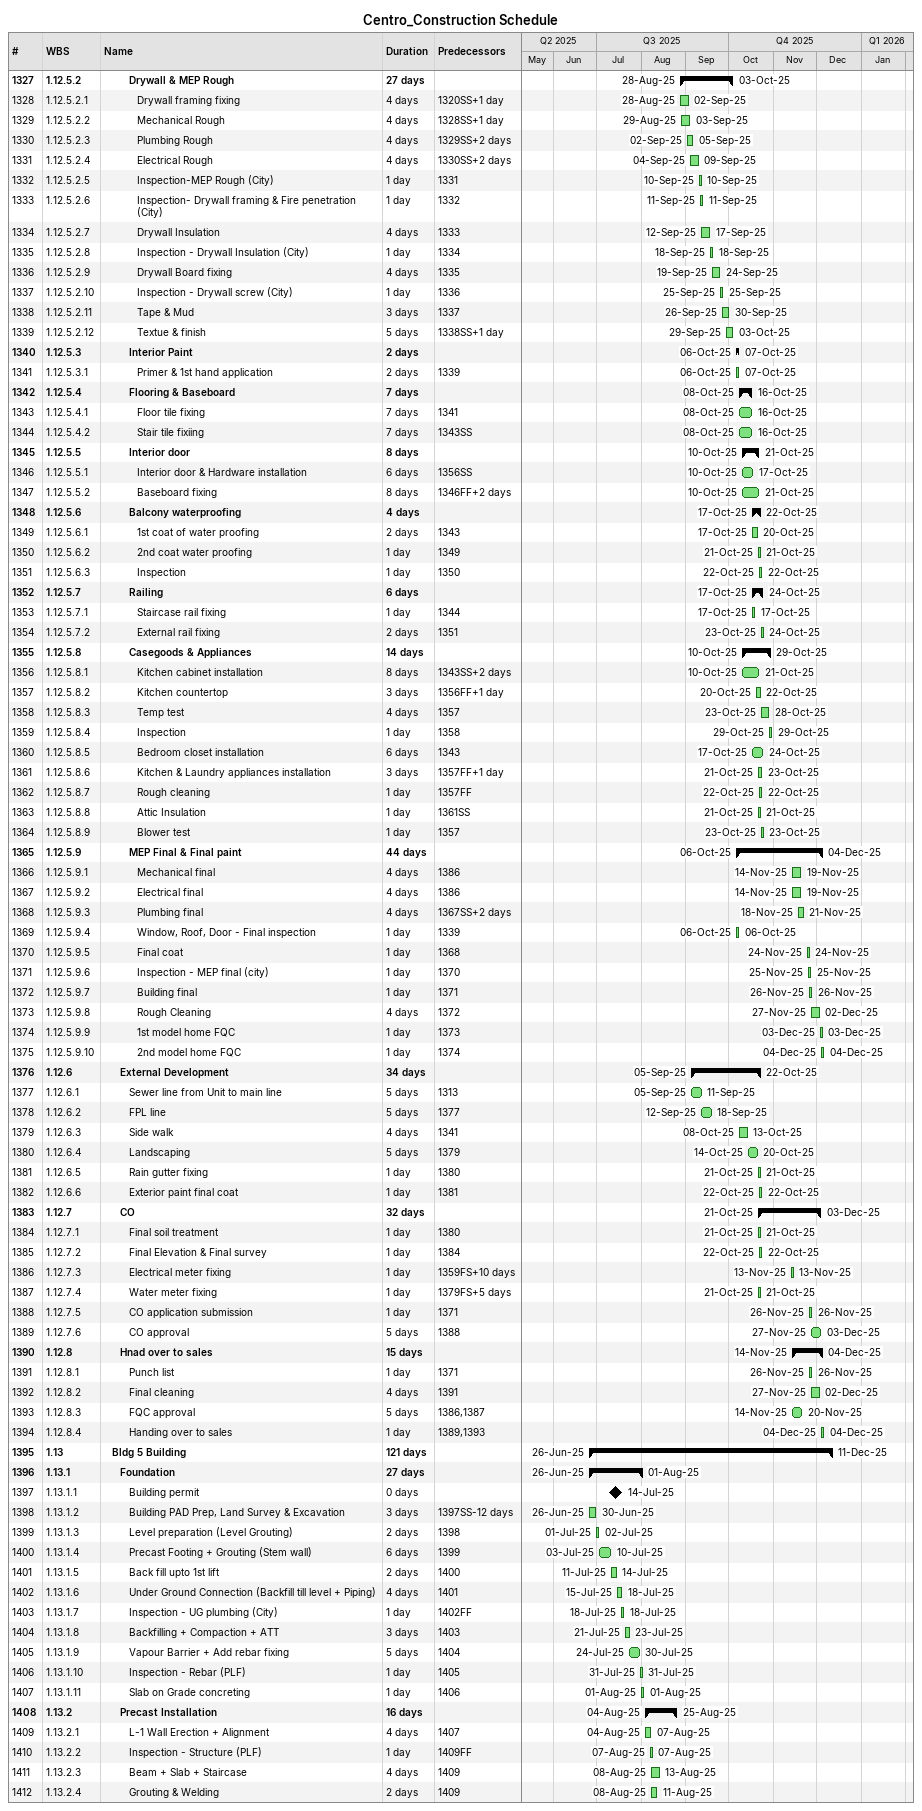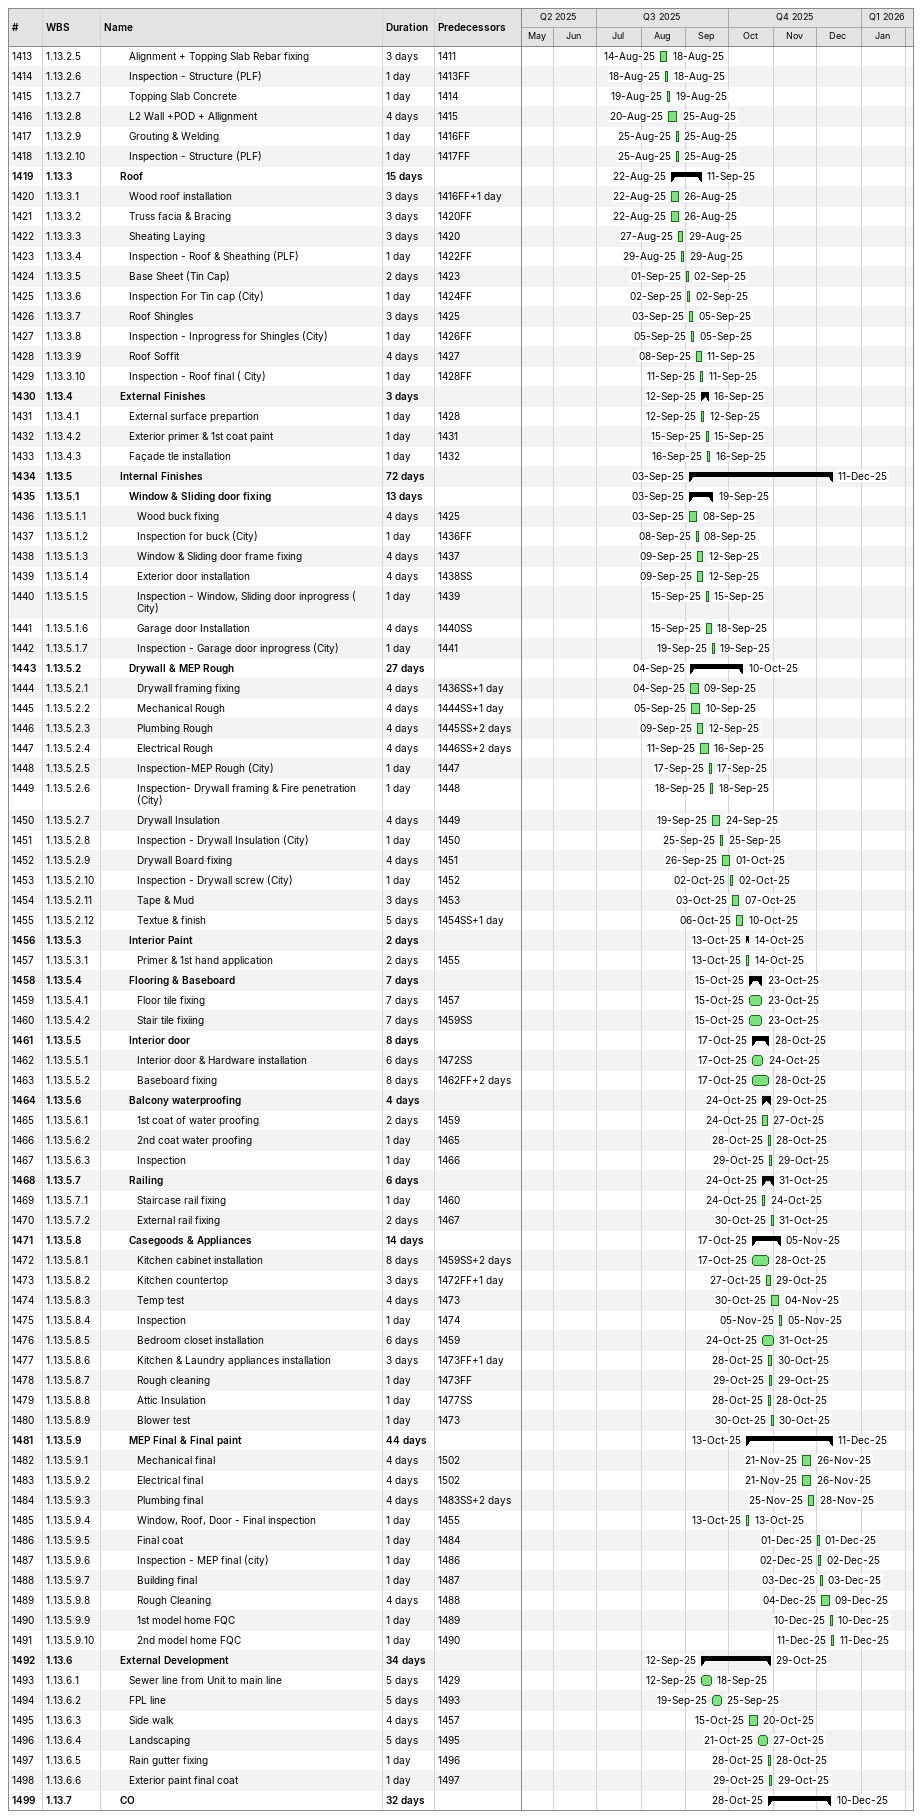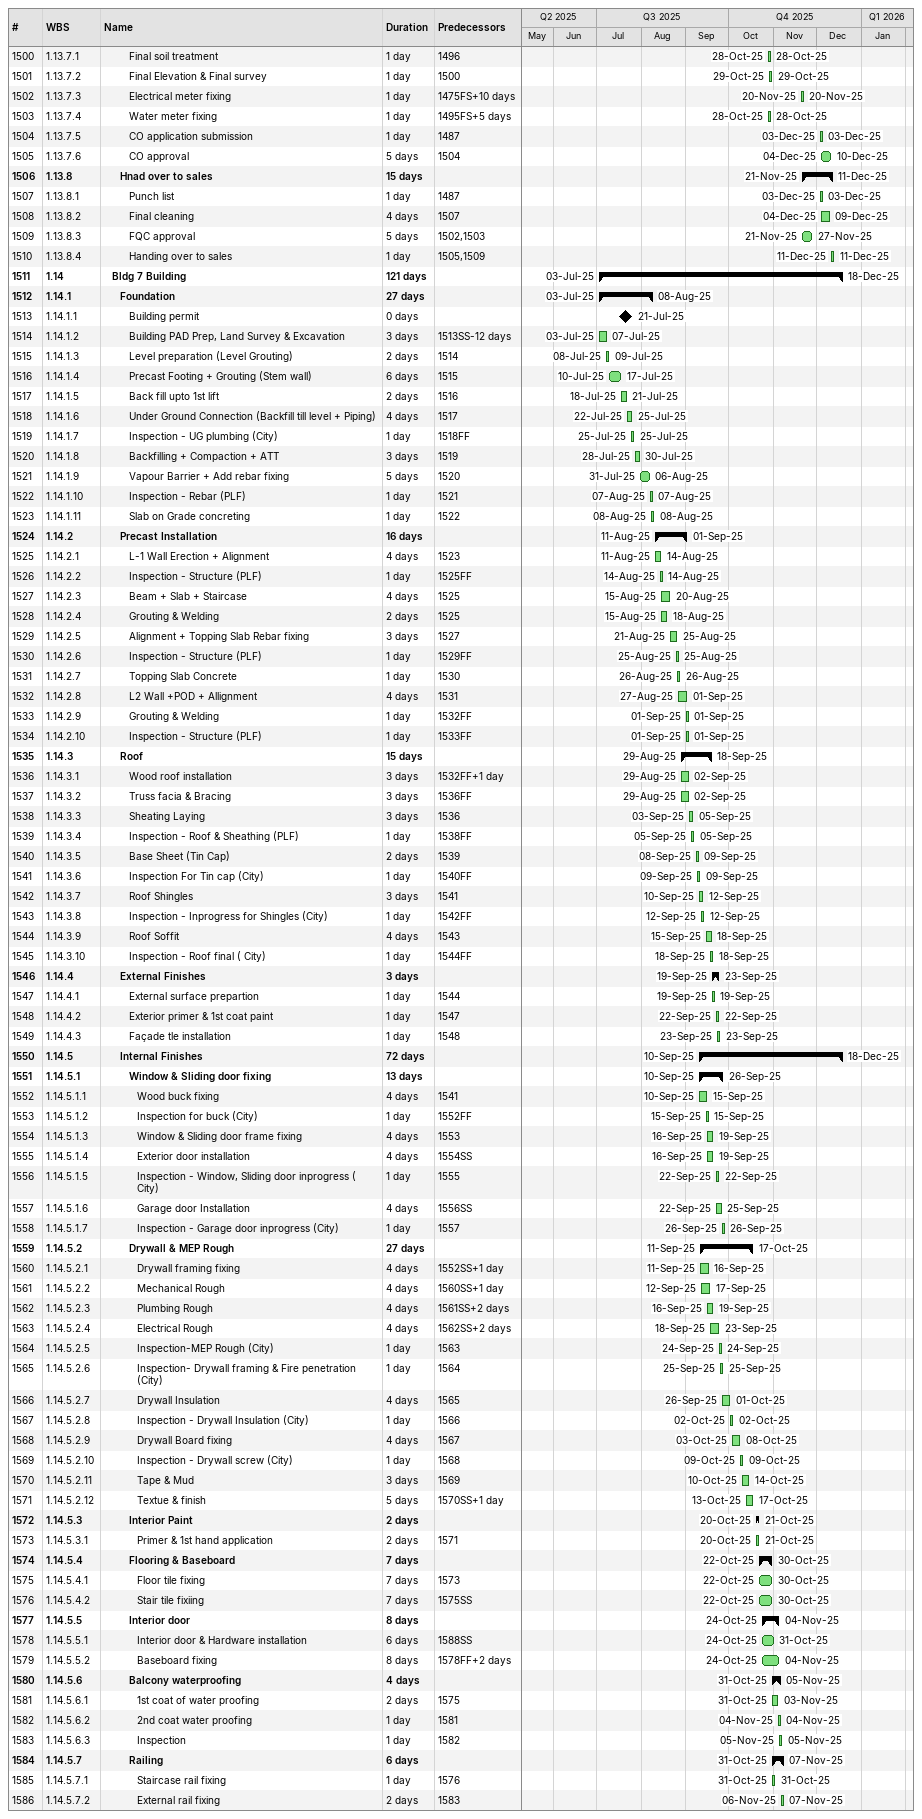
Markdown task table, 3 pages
Centro_Construction Schedule

| ID | WBS | Task | Duration | Start | Finish | Predecessors |
|---|---|---|---|---|---|---|
| 1327 | 1.12.5.2 | **Drywall & MEP Rough** | 27d | 2025-08-28 | 2025-10-03 |  |
| 1328 | 1.12.5.2.1 | Drywall framing fixing | 4d | 2025-08-28 | 2025-09-02 | 1320SS+1d |
| 1329 | 1.12.5.2.2 | Mechanical Rough | 4d | 2025-08-29 | 2025-09-03 | 1328SS+1d |
| 1330 | 1.12.5.2.3 | Plumbing Rough | 4d | 2025-09-02 | 2025-09-05 | 1329SS+2d |
| 1331 | 1.12.5.2.4 | Electrical Rough | 4d | 2025-09-04 | 2025-09-09 | 1330SS+2d |
| 1332 | 1.12.5.2.5 | Inspection-MEP Rough (City) | 1d | 2025-09-10 | 2025-09-10 | 1331 |
| 1333 | 1.12.5.2.6 | Inspection- Drywall framing & Fire penetration (City) | 1d | 2025-09-11 | 2025-09-11 | 1332 |
| 1334 | 1.12.5.2.7 | Drywall Insulation | 4d | 2025-09-12 | 2025-09-17 | 1333 |
| 1335 | 1.12.5.2.8 | Inspection - Drywall Insulation (City) | 1d | 2025-09-18 | 2025-09-18 | 1334 |
| 1336 | 1.12.5.2.9 | Drywall Board fixing | 4d | 2025-09-19 | 2025-09-24 | 1335 |
| 1337 | 1.12.5.2.10 | Inspection - Drywall screw (City) | 1d | 2025-09-25 | 2025-09-25 | 1336 |
| 1338 | 1.12.5.2.11 | Tape & Mud | 3d | 2025-09-26 | 2025-09-30 | 1337 |
| 1339 | 1.12.5.2.12 | Textue & finish | 5d | 2025-09-29 | 2025-10-03 | 1338SS+1d |
| 1340 | 1.12.5.3 | **Interior Paint** | 2d | 2025-10-06 | 2025-10-07 |  |
| 1341 | 1.12.5.3.1 | Primer & 1st hand application | 2d | 2025-10-06 | 2025-10-07 | 1339 |
| 1342 | 1.12.5.4 | **Flooring & Baseboard** | 7d | 2025-10-08 | 2025-10-16 |  |
| 1343 | 1.12.5.4.1 | Floor tile fixing | 7d | 2025-10-08 | 2025-10-16 | 1341 |
| 1344 | 1.12.5.4.2 | Stair tile fixiing | 7d | 2025-10-08 | 2025-10-16 | 1343SS |
| 1345 | 1.12.5.5 | **Interior door** | 8d | 2025-10-10 | 2025-10-21 |  |
| 1346 | 1.12.5.5.1 | Interior door & Hardware installation | 6d | 2025-10-10 | 2025-10-17 | 1356SS |
| 1347 | 1.12.5.5.2 | Baseboard fixing | 8d | 2025-10-10 | 2025-10-21 | 1346FF+2d |
| 1348 | 1.12.5.6 | **Balcony waterproofing** | 4d | 2025-10-17 | 2025-10-22 |  |
| 1349 | 1.12.5.6.1 | 1st coat of water proofing | 2d | 2025-10-17 | 2025-10-20 | 1343 |
| 1350 | 1.12.5.6.2 | 2nd coat water proofing | 1d | 2025-10-21 | 2025-10-21 | 1349 |
| 1351 | 1.12.5.6.3 | Inspection | 1d | 2025-10-22 | 2025-10-22 | 1350 |
| 1352 | 1.12.5.7 | **Railing** | 6d | 2025-10-17 | 2025-10-24 |  |
| 1353 | 1.12.5.7.1 | Staircase rail fixing | 1d | 2025-10-17 | 2025-10-17 | 1344 |
| 1354 | 1.12.5.7.2 | External rail fixing | 2d | 2025-10-23 | 2025-10-24 | 1351 |
| 1355 | 1.12.5.8 | **Casegoods & Appliances** | 14d | 2025-10-10 | 2025-10-29 |  |
| 1356 | 1.12.5.8.1 | Kitchen cabinet installation | 8d | 2025-10-10 | 2025-10-21 | 1343SS+2d |
| 1357 | 1.12.5.8.2 | Kitchen countertop | 3d | 2025-10-20 | 2025-10-22 | 1356FF+1d |
| 1358 | 1.12.5.8.3 | Temp test | 4d | 2025-10-23 | 2025-10-28 | 1357 |
| 1359 | 1.12.5.8.4 | Inspection | 1d | 2025-10-29 | 2025-10-29 | 1358 |
| 1360 | 1.12.5.8.5 | Bedroom closet installation | 6d | 2025-10-17 | 2025-10-24 | 1343 |
| 1361 | 1.12.5.8.6 | Kitchen & Laundry appliances installation | 3d | 2025-10-21 | 2025-10-23 | 1357FF+1d |
| 1362 | 1.12.5.8.7 | Rough cleaning | 1d | 2025-10-22 | 2025-10-22 | 1357FF |
| 1363 | 1.12.5.8.8 | Attic Insulation | 1d | 2025-10-21 | 2025-10-21 | 1361SS |
| 1364 | 1.12.5.8.9 | Blower test | 1d | 2025-10-23 | 2025-10-23 | 1357 |
| 1365 | 1.12.5.9 | **MEP Final & Final paint** | 44d | 2025-10-06 | 2025-12-04 |  |
| 1366 | 1.12.5.9.1 | Mechanical final | 4d | 2025-11-14 | 2025-11-19 | 1386 |
| 1367 | 1.12.5.9.2 | Electrical final | 4d | 2025-11-14 | 2025-11-19 | 1386 |
| 1368 | 1.12.5.9.3 | Plumbing final | 4d | 2025-11-18 | 2025-11-21 | 1367SS+2d |
| 1369 | 1.12.5.9.4 | Window, Roof, Door - Final inspection | 1d | 2025-10-06 | 2025-10-06 | 1339 |
| 1370 | 1.12.5.9.5 | Final coat | 1d | 2025-11-24 | 2025-11-24 | 1368 |
| 1371 | 1.12.5.9.6 | Inspection - MEP final (city) | 1d | 2025-11-25 | 2025-11-25 | 1370 |
| 1372 | 1.12.5.9.7 | Building final | 1d | 2025-11-26 | 2025-11-26 | 1371 |
| 1373 | 1.12.5.9.8 | Rough Cleaning | 4d | 2025-11-27 | 2025-12-02 | 1372 |
| 1374 | 1.12.5.9.9 | 1st model home FQC | 1d | 2025-12-03 | 2025-12-03 | 1373 |
| 1375 | 1.12.5.9.10 | 2nd model home FQC | 1d | 2025-12-04 | 2025-12-04 | 1374 |
| 1376 | 1.12.6 | **External Development** | 34d | 2025-09-05 | 2025-10-22 |  |
| 1377 | 1.12.6.1 | Sewer line from Unit to main line | 5d | 2025-09-05 | 2025-09-11 | 1313 |
| 1378 | 1.12.6.2 | FPL line | 5d | 2025-09-12 | 2025-09-18 | 1377 |
| 1379 | 1.12.6.3 | Side walk | 4d | 2025-10-08 | 2025-10-13 | 1341 |
| 1380 | 1.12.6.4 | Landscaping | 5d | 2025-10-14 | 2025-10-20 | 1379 |
| 1381 | 1.12.6.5 | Rain gutter fixing | 1d | 2025-10-21 | 2025-10-21 | 1380 |
| 1382 | 1.12.6.6 | Exterior paint final coat | 1d | 2025-10-22 | 2025-10-22 | 1381 |
| 1383 | 1.12.7 | **CO** | 32d | 2025-10-21 | 2025-12-03 |  |
| 1384 | 1.12.7.1 | Final soil treatment | 1d | 2025-10-21 | 2025-10-21 | 1380 |
| 1385 | 1.12.7.2 | Final Elevation & Final survey | 1d | 2025-10-22 | 2025-10-22 | 1384 |
| 1386 | 1.12.7.3 | Electrical meter fixing | 1d | 2025-11-13 | 2025-11-13 | 1359FS+10d |
| 1387 | 1.12.7.4 | Water meter fixing | 1d | 2025-10-21 | 2025-10-21 | 1379FS+5d |
| 1388 | 1.12.7.5 | CO application submission | 1d | 2025-11-26 | 2025-11-26 | 1371 |
| 1389 | 1.12.7.6 | CO approval | 5d | 2025-11-27 | 2025-12-03 | 1388 |
| 1390 | 1.12.8 | **Hnad over to sales** | 15d | 2025-11-14 | 2025-12-04 |  |
| 1391 | 1.12.8.1 | Punch list | 1d | 2025-11-26 | 2025-11-26 | 1371 |
| 1392 | 1.12.8.2 | Final cleaning | 4d | 2025-11-27 | 2025-12-02 | 1391 |
| 1393 | 1.12.8.3 | FQC approval | 5d | 2025-11-14 | 2025-11-20 | 1386, 1387 |
| 1394 | 1.12.8.4 | Handing over to sales | 1d | 2025-12-04 | 2025-12-04 | 1389, 1393 |
| 1395 | 1.13 | **Bldg 5 Building** | 121d | 2025-06-26 | 2025-12-11 |  |
| 1396 | 1.13.1 | **Foundation** | 27d | 2025-06-26 | 2025-08-01 |  |
| 1397 | 1.13.1.1 | Building permit | 0d | 2025-07-14 | 2025-07-14 |  |
| 1398 | 1.13.1.2 | Building PAD Prep, Land Survey & Excavation | 3d | 2025-06-26 | 2025-06-30 | 1397SS-12d |
| 1399 | 1.13.1.3 | Level preparation (Level Grouting) | 2d | 2025-07-01 | 2025-07-02 | 1398 |
| 1400 | 1.13.1.4 | Precast Footing + Grouting (Stem wall) | 6d | 2025-07-03 | 2025-07-10 | 1399 |
| 1401 | 1.13.1.5 | Back fill upto 1st lift | 2d | 2025-07-11 | 2025-07-14 | 1400 |
| 1402 | 1.13.1.6 | Under Ground Connection (Backfill till level + Piping) | 4d | 2025-07-15 | 2025-07-18 | 1401 |
| 1403 | 1.13.1.7 | Inspection - UG plumbing (City) | 1d | 2025-07-18 | 2025-07-18 | 1402FF |
| 1404 | 1.13.1.8 | Backfilling + Compaction + ATT | 3d | 2025-07-21 | 2025-07-23 | 1403 |
| 1405 | 1.13.1.9 | Vapour Barrier + Add rebar fixing | 5d | 2025-07-24 | 2025-07-30 | 1404 |
| 1406 | 1.13.1.10 | Inspection - Rebar (PLF) | 1d | 2025-07-31 | 2025-07-31 | 1405 |
| 1407 | 1.13.1.11 | Slab on Grade concreting | 1d | 2025-08-01 | 2025-08-01 | 1406 |
| 1408 | 1.13.2 | **Precast Installation** | 16d | 2025-08-04 | 2025-08-25 |  |
| 1409 | 1.13.2.1 | L-1 Wall Erection + Alignment | 4d | 2025-08-04 | 2025-08-07 | 1407 |
| 1410 | 1.13.2.2 | Inspection - Structure (PLF) | 1d | 2025-08-07 | 2025-08-07 | 1409FF |
| 1411 | 1.13.2.3 | Beam + Slab + Staircase | 4d | 2025-08-08 | 2025-08-13 | 1409 |
| 1412 | 1.13.2.4 | Grouting & Welding | 2d | 2025-08-08 | 2025-08-11 | 1409 |
| 1413 | 1.13.2.5 | Alignment + Topping Slab Rebar fixing | 3d | 2025-08-14 | 2025-08-18 | 1411 |
| 1414 | 1.13.2.6 | Inspection - Structure (PLF) | 1d | 2025-08-18 | 2025-08-18 | 1413FF |
| 1415 | 1.13.2.7 | Topping Slab Concrete | 1d | 2025-08-19 | 2025-08-19 | 1414 |
| 1416 | 1.13.2.8 | L2 Wall +POD + Allignment | 4d | 2025-08-20 | 2025-08-25 | 1415 |
| 1417 | 1.13.2.9 | Grouting & Welding | 1d | 2025-08-25 | 2025-08-25 | 1416FF |
| 1418 | 1.13.2.10 | Inspection - Structure (PLF) | 1d | 2025-08-25 | 2025-08-25 | 1417FF |
| 1419 | 1.13.3 | **Roof** | 15d | 2025-08-22 | 2025-09-11 |  |
| 1420 | 1.13.3.1 | Wood roof installation | 3d | 2025-08-22 | 2025-08-26 | 1416FF+1d |
| 1421 | 1.13.3.2 | Truss facia & Bracing | 3d | 2025-08-22 | 2025-08-26 | 1420FF |
| 1422 | 1.13.3.3 | Sheating Laying | 3d | 2025-08-27 | 2025-08-29 | 1420 |
| 1423 | 1.13.3.4 | Inspection - Roof & Sheathing (PLF) | 1d | 2025-08-29 | 2025-08-29 | 1422FF |
| 1424 | 1.13.3.5 | Base Sheet (Tin Cap) | 2d | 2025-09-01 | 2025-09-02 | 1423 |
| 1425 | 1.13.3.6 | Inspection For Tin cap (City) | 1d | 2025-09-02 | 2025-09-02 | 1424FF |
| 1426 | 1.13.3.7 | Roof Shingles | 3d | 2025-09-03 | 2025-09-05 | 1425 |
| 1427 | 1.13.3.8 | Inspection - Inprogress for Shingles (City) | 1d | 2025-09-05 | 2025-09-05 | 1426FF |
| 1428 | 1.13.3.9 | Roof Soffit | 4d | 2025-09-08 | 2025-09-11 | 1427 |
| 1429 | 1.13.3.10 | Inspection - Roof final ( City) | 1d | 2025-09-11 | 2025-09-11 | 1428FF |
| 1430 | 1.13.4 | **External Finishes** | 3d | 2025-09-12 | 2025-09-16 |  |
| 1431 | 1.13.4.1 | External surface prepartion | 1d | 2025-09-12 | 2025-09-12 | 1428 |
| 1432 | 1.13.4.2 | Exterior primer & 1st coat paint | 1d | 2025-09-15 | 2025-09-15 | 1431 |
| 1433 | 1.13.4.3 | Façade tle installation | 1d | 2025-09-16 | 2025-09-16 | 1432 |
| 1434 | 1.13.5 | **Internal Finishes** | 72d | 2025-09-03 | 2025-12-11 |  |
| 1435 | 1.13.5.1 | **Window & Sliding door fixing** | 13d | 2025-09-03 | 2025-09-19 |  |
| 1436 | 1.13.5.1.1 | Wood buck fixing | 4d | 2025-09-03 | 2025-09-08 | 1425 |
| 1437 | 1.13.5.1.2 | Inspection for buck (City) | 1d | 2025-09-08 | 2025-09-08 | 1436FF |
| 1438 | 1.13.5.1.3 | Window & Sliding door frame fixing | 4d | 2025-09-09 | 2025-09-12 | 1437 |
| 1439 | 1.13.5.1.4 | Exterior door installation | 4d | 2025-09-09 | 2025-09-12 | 1438SS |
| 1440 | 1.13.5.1.5 | Inspection - Window, Sliding door inprogress ( City) | 1d | 2025-09-15 | 2025-09-15 | 1439 |
| 1441 | 1.13.5.1.6 | Garage door Installation | 4d | 2025-09-15 | 2025-09-18 | 1440SS |
| 1442 | 1.13.5.1.7 | Inspection - Garage door inprogress (City) | 1d | 2025-09-19 | 2025-09-19 | 1441 |
| 1443 | 1.13.5.2 | **Drywall & MEP Rough** | 27d | 2025-09-04 | 2025-10-10 |  |
| 1444 | 1.13.5.2.1 | Drywall framing fixing | 4d | 2025-09-04 | 2025-09-09 | 1436SS+1d |
| 1445 | 1.13.5.2.2 | Mechanical Rough | 4d | 2025-09-05 | 2025-09-10 | 1444SS+1d |
| 1446 | 1.13.5.2.3 | Plumbing Rough | 4d | 2025-09-09 | 2025-09-12 | 1445SS+2d |
| 1447 | 1.13.5.2.4 | Electrical Rough | 4d | 2025-09-11 | 2025-09-16 | 1446SS+2d |
| 1448 | 1.13.5.2.5 | Inspection-MEP Rough (City) | 1d | 2025-09-17 | 2025-09-17 | 1447 |
| 1449 | 1.13.5.2.6 | Inspection- Drywall framing & Fire penetration (City) | 1d | 2025-09-18 | 2025-09-18 | 1448 |
| 1450 | 1.13.5.2.7 | Drywall Insulation | 4d | 2025-09-19 | 2025-09-24 | 1449 |
| 1451 | 1.13.5.2.8 | Inspection - Drywall Insulation (City) | 1d | 2025-09-25 | 2025-09-25 | 1450 |
| 1452 | 1.13.5.2.9 | Drywall Board fixing | 4d | 2025-09-26 | 2025-10-01 | 1451 |
| 1453 | 1.13.5.2.10 | Inspection - Drywall screw (City) | 1d | 2025-10-02 | 2025-10-02 | 1452 |
| 1454 | 1.13.5.2.11 | Tape & Mud | 3d | 2025-10-03 | 2025-10-07 | 1453 |
| 1455 | 1.13.5.2.12 | Textue & finish | 5d | 2025-10-06 | 2025-10-10 | 1454SS+1d |
| 1456 | 1.13.5.3 | **Interior Paint** | 2d | 2025-10-13 | 2025-10-14 |  |
| 1457 | 1.13.5.3.1 | Primer & 1st hand application | 2d | 2025-10-13 | 2025-10-14 | 1455 |
| 1458 | 1.13.5.4 | **Flooring & Baseboard** | 7d | 2025-10-15 | 2025-10-23 |  |
| 1459 | 1.13.5.4.1 | Floor tile fixing | 7d | 2025-10-15 | 2025-10-23 | 1457 |
| 1460 | 1.13.5.4.2 | Stair tile fixiing | 7d | 2025-10-15 | 2025-10-23 | 1459SS |
| 1461 | 1.13.5.5 | **Interior door** | 8d | 2025-10-17 | 2025-10-28 |  |
| 1462 | 1.13.5.5.1 | Interior door & Hardware installation | 6d | 2025-10-17 | 2025-10-24 | 1472SS |
| 1463 | 1.13.5.5.2 | Baseboard fixing | 8d | 2025-10-17 | 2025-10-28 | 1462FF+2d |
| 1464 | 1.13.5.6 | **Balcony waterproofing** | 4d | 2025-10-24 | 2025-10-29 |  |
| 1465 | 1.13.5.6.1 | 1st coat of water proofing | 2d | 2025-10-24 | 2025-10-27 | 1459 |
| 1466 | 1.13.5.6.2 | 2nd coat water proofing | 1d | 2025-10-28 | 2025-10-28 | 1465 |
| 1467 | 1.13.5.6.3 | Inspection | 1d | 2025-10-29 | 2025-10-29 | 1466 |
| 1468 | 1.13.5.7 | **Railing** | 6d | 2025-10-24 | 2025-10-31 |  |
| 1469 | 1.13.5.7.1 | Staircase rail fixing | 1d | 2025-10-24 | 2025-10-24 | 1460 |
| 1470 | 1.13.5.7.2 | External rail fixing | 2d | 2025-10-30 | 2025-10-31 | 1467 |
| 1471 | 1.13.5.8 | **Casegoods & Appliances** | 14d | 2025-10-17 | 2025-11-05 |  |
| 1472 | 1.13.5.8.1 | Kitchen cabinet installation | 8d | 2025-10-17 | 2025-10-28 | 1459SS+2d |
| 1473 | 1.13.5.8.2 | Kitchen countertop | 3d | 2025-10-27 | 2025-10-29 | 1472FF+1d |
| 1474 | 1.13.5.8.3 | Temp test | 4d | 2025-10-30 | 2025-11-04 | 1473 |
| 1475 | 1.13.5.8.4 | Inspection | 1d | 2025-11-05 | 2025-11-05 | 1474 |
| 1476 | 1.13.5.8.5 | Bedroom closet installation | 6d | 2025-10-24 | 2025-10-31 | 1459 |
| 1477 | 1.13.5.8.6 | Kitchen & Laundry appliances installation | 3d | 2025-10-28 | 2025-10-30 | 1473FF+1d |
| 1478 | 1.13.5.8.7 | Rough cleaning | 1d | 2025-10-29 | 2025-10-29 | 1473FF |
| 1479 | 1.13.5.8.8 | Attic Insulation | 1d | 2025-10-28 | 2025-10-28 | 1477SS |
| 1480 | 1.13.5.8.9 | Blower test | 1d | 2025-10-30 | 2025-10-30 | 1473 |
| 1481 | 1.13.5.9 | **MEP Final & Final paint** | 44d | 2025-10-13 | 2025-12-11 |  |
| 1482 | 1.13.5.9.1 | Mechanical final | 4d | 2025-11-21 | 2025-11-26 | 1502 |
| 1483 | 1.13.5.9.2 | Electrical final | 4d | 2025-11-21 | 2025-11-26 | 1502 |
| 1484 | 1.13.5.9.3 | Plumbing final | 4d | 2025-11-25 | 2025-11-28 | 1483SS+2d |
| 1485 | 1.13.5.9.4 | Window, Roof, Door - Final inspection | 1d | 2025-10-13 | 2025-10-13 | 1455 |
| 1486 | 1.13.5.9.5 | Final coat | 1d | 2025-12-01 | 2025-12-01 | 1484 |
| 1487 | 1.13.5.9.6 | Inspection - MEP final (city) | 1d | 2025-12-02 | 2025-12-02 | 1486 |
| 1488 | 1.13.5.9.7 | Building final | 1d | 2025-12-03 | 2025-12-03 | 1487 |
| 1489 | 1.13.5.9.8 | Rough Cleaning | 4d | 2025-12-04 | 2025-12-09 | 1488 |
| 1490 | 1.13.5.9.9 | 1st model home FQC | 1d | 2025-12-10 | 2025-12-10 | 1489 |
| 1491 | 1.13.5.9.10 | 2nd model home FQC | 1d | 2025-12-11 | 2025-12-11 | 1490 |
| 1492 | 1.13.6 | **External Development** | 34d | 2025-09-12 | 2025-10-29 |  |
| 1493 | 1.13.6.1 | Sewer line from Unit to main line | 5d | 2025-09-12 | 2025-09-18 | 1429 |
| 1494 | 1.13.6.2 | FPL line | 5d | 2025-09-19 | 2025-09-25 | 1493 |
| 1495 | 1.13.6.3 | Side walk | 4d | 2025-10-15 | 2025-10-20 | 1457 |
| 1496 | 1.13.6.4 | Landscaping | 5d | 2025-10-21 | 2025-10-27 | 1495 |
| 1497 | 1.13.6.5 | Rain gutter fixing | 1d | 2025-10-28 | 2025-10-28 | 1496 |
| 1498 | 1.13.6.6 | Exterior paint final coat | 1d | 2025-10-29 | 2025-10-29 | 1497 |
| 1499 | 1.13.7 | **CO** | 32d | 2025-10-28 | 2025-12-10 |  |
| 1500 | 1.13.7.1 | Final soil treatment | 1d | 2025-10-28 | 2025-10-28 | 1496 |
| 1501 | 1.13.7.2 | Final Elevation & Final survey | 1d | 2025-10-29 | 2025-10-29 | 1500 |
| 1502 | 1.13.7.3 | Electrical meter fixing | 1d | 2025-11-20 | 2025-11-20 | 1475FS+10d |
| 1503 | 1.13.7.4 | Water meter fixing | 1d | 2025-10-28 | 2025-10-28 | 1495FS+5d |
| 1504 | 1.13.7.5 | CO application submission | 1d | 2025-12-03 | 2025-12-03 | 1487 |
| 1505 | 1.13.7.6 | CO approval | 5d | 2025-12-04 | 2025-12-10 | 1504 |
| 1506 | 1.13.8 | **Hnad over to sales** | 15d | 2025-11-21 | 2025-12-11 |  |
| 1507 | 1.13.8.1 | Punch list | 1d | 2025-12-03 | 2025-12-03 | 1487 |
| 1508 | 1.13.8.2 | Final cleaning | 4d | 2025-12-04 | 2025-12-09 | 1507 |
| 1509 | 1.13.8.3 | FQC approval | 5d | 2025-11-21 | 2025-11-27 | 1502, 1503 |
| 1510 | 1.13.8.4 | Handing over to sales | 1d | 2025-12-11 | 2025-12-11 | 1505, 1509 |
| 1511 | 1.14 | **Bldg 7 Building** | 121d | 2025-07-03 | 2025-12-18 |  |
| 1512 | 1.14.1 | **Foundation** | 27d | 2025-07-03 | 2025-08-08 |  |
| 1513 | 1.14.1.1 | Building permit | 0d | 2025-07-21 | 2025-07-21 |  |
| 1514 | 1.14.1.2 | Building PAD Prep, Land Survey & Excavation | 3d | 2025-07-03 | 2025-07-07 | 1513SS-12d |
| 1515 | 1.14.1.3 | Level preparation (Level Grouting) | 2d | 2025-07-08 | 2025-07-09 | 1514 |
| 1516 | 1.14.1.4 | Precast Footing + Grouting (Stem wall) | 6d | 2025-07-10 | 2025-07-17 | 1515 |
| 1517 | 1.14.1.5 | Back fill upto 1st lift | 2d | 2025-07-18 | 2025-07-21 | 1516 |
| 1518 | 1.14.1.6 | Under Ground Connection (Backfill till level + Piping) | 4d | 2025-07-22 | 2025-07-25 | 1517 |
| 1519 | 1.14.1.7 | Inspection - UG plumbing (City) | 1d | 2025-07-25 | 2025-07-25 | 1518FF |
| 1520 | 1.14.1.8 | Backfilling + Compaction + ATT | 3d | 2025-07-28 | 2025-07-30 | 1519 |
| 1521 | 1.14.1.9 | Vapour Barrier + Add rebar fixing | 5d | 2025-07-31 | 2025-08-06 | 1520 |
| 1522 | 1.14.1.10 | Inspection - Rebar (PLF) | 1d | 2025-08-07 | 2025-08-07 | 1521 |
| 1523 | 1.14.1.11 | Slab on Grade concreting | 1d | 2025-08-08 | 2025-08-08 | 1522 |
| 1524 | 1.14.2 | **Precast Installation** | 16d | 2025-08-11 | 2025-09-01 |  |
| 1525 | 1.14.2.1 | L-1 Wall Erection + Alignment | 4d | 2025-08-11 | 2025-08-14 | 1523 |
| 1526 | 1.14.2.2 | Inspection - Structure (PLF) | 1d | 2025-08-14 | 2025-08-14 | 1525FF |
| 1527 | 1.14.2.3 | Beam + Slab + Staircase | 4d | 2025-08-15 | 2025-08-20 | 1525 |
| 1528 | 1.14.2.4 | Grouting & Welding | 2d | 2025-08-15 | 2025-08-18 | 1525 |
| 1529 | 1.14.2.5 | Alignment + Topping Slab Rebar fixing | 3d | 2025-08-21 | 2025-08-25 | 1527 |
| 1530 | 1.14.2.6 | Inspection - Structure (PLF) | 1d | 2025-08-25 | 2025-08-25 | 1529FF |
| 1531 | 1.14.2.7 | Topping Slab Concrete | 1d | 2025-08-26 | 2025-08-26 | 1530 |
| 1532 | 1.14.2.8 | L2 Wall +POD + Allignment | 4d | 2025-08-27 | 2025-09-01 | 1531 |
| 1533 | 1.14.2.9 | Grouting & Welding | 1d | 2025-09-01 | 2025-09-01 | 1532FF |
| 1534 | 1.14.2.10 | Inspection - Structure (PLF) | 1d | 2025-09-01 | 2025-09-01 | 1533FF |
| 1535 | 1.14.3 | **Roof** | 15d | 2025-08-29 | 2025-09-18 |  |
| 1536 | 1.14.3.1 | Wood roof installation | 3d | 2025-08-29 | 2025-09-02 | 1532FF+1d |
| 1537 | 1.14.3.2 | Truss facia & Bracing | 3d | 2025-08-29 | 2025-09-02 | 1536FF |
| 1538 | 1.14.3.3 | Sheating Laying | 3d | 2025-09-03 | 2025-09-05 | 1536 |
| 1539 | 1.14.3.4 | Inspection - Roof & Sheathing (PLF) | 1d | 2025-09-05 | 2025-09-05 | 1538FF |
| 1540 | 1.14.3.5 | Base Sheet (Tin Cap) | 2d | 2025-09-08 | 2025-09-09 | 1539 |
| 1541 | 1.14.3.6 | Inspection For Tin cap (City) | 1d | 2025-09-09 | 2025-09-09 | 1540FF |
| 1542 | 1.14.3.7 | Roof Shingles | 3d | 2025-09-10 | 2025-09-12 | 1541 |
| 1543 | 1.14.3.8 | Inspection - Inprogress for Shingles (City) | 1d | 2025-09-12 | 2025-09-12 | 1542FF |
| 1544 | 1.14.3.9 | Roof Soffit | 4d | 2025-09-15 | 2025-09-18 | 1543 |
| 1545 | 1.14.3.10 | Inspection - Roof final ( City) | 1d | 2025-09-18 | 2025-09-18 | 1544FF |
| 1546 | 1.14.4 | **External Finishes** | 3d | 2025-09-19 | 2025-09-23 |  |
| 1547 | 1.14.4.1 | External surface prepartion | 1d | 2025-09-19 | 2025-09-19 | 1544 |
| 1548 | 1.14.4.2 | Exterior primer & 1st coat paint | 1d | 2025-09-22 | 2025-09-22 | 1547 |
| 1549 | 1.14.4.3 | Façade tle installation | 1d | 2025-09-23 | 2025-09-23 | 1548 |
| 1550 | 1.14.5 | **Internal Finishes** | 72d | 2025-09-10 | 2025-12-18 |  |
| 1551 | 1.14.5.1 | **Window & Sliding door fixing** | 13d | 2025-09-10 | 2025-09-26 |  |
| 1552 | 1.14.5.1.1 | Wood buck fixing | 4d | 2025-09-10 | 2025-09-15 | 1541 |
| 1553 | 1.14.5.1.2 | Inspection for buck (City) | 1d | 2025-09-15 | 2025-09-15 | 1552FF |
| 1554 | 1.14.5.1.3 | Window & Sliding door frame fixing | 4d | 2025-09-16 | 2025-09-19 | 1553 |
| 1555 | 1.14.5.1.4 | Exterior door installation | 4d | 2025-09-16 | 2025-09-19 | 1554SS |
| 1556 | 1.14.5.1.5 | Inspection - Window, Sliding door inprogress ( City) | 1d | 2025-09-22 | 2025-09-22 | 1555 |
| 1557 | 1.14.5.1.6 | Garage door Installation | 4d | 2025-09-22 | 2025-09-25 | 1556SS |
| 1558 | 1.14.5.1.7 | Inspection - Garage door inprogress (City) | 1d | 2025-09-26 | 2025-09-26 | 1557 |
| 1559 | 1.14.5.2 | **Drywall & MEP Rough** | 27d | 2025-09-11 | 2025-10-17 |  |
| 1560 | 1.14.5.2.1 | Drywall framing fixing | 4d | 2025-09-11 | 2025-09-16 | 1552SS+1d |
| 1561 | 1.14.5.2.2 | Mechanical Rough | 4d | 2025-09-12 | 2025-09-17 | 1560SS+1d |
| 1562 | 1.14.5.2.3 | Plumbing Rough | 4d | 2025-09-16 | 2025-09-19 | 1561SS+2d |
| 1563 | 1.14.5.2.4 | Electrical Rough | 4d | 2025-09-18 | 2025-09-23 | 1562SS+2d |
| 1564 | 1.14.5.2.5 | Inspection-MEP Rough (City) | 1d | 2025-09-24 | 2025-09-24 | 1563 |
| 1565 | 1.14.5.2.6 | Inspection- Drywall framing & Fire penetration (City) | 1d | 2025-09-25 | 2025-09-25 | 1564 |
| 1566 | 1.14.5.2.7 | Drywall Insulation | 4d | 2025-09-26 | 2025-10-01 | 1565 |
| 1567 | 1.14.5.2.8 | Inspection - Drywall Insulation (City) | 1d | 2025-10-02 | 2025-10-02 | 1566 |
| 1568 | 1.14.5.2.9 | Drywall Board fixing | 4d | 2025-10-03 | 2025-10-08 | 1567 |
| 1569 | 1.14.5.2.10 | Inspection - Drywall screw (City) | 1d | 2025-10-09 | 2025-10-09 | 1568 |
| 1570 | 1.14.5.2.11 | Tape & Mud | 3d | 2025-10-10 | 2025-10-14 | 1569 |
| 1571 | 1.14.5.2.12 | Textue & finish | 5d | 2025-10-13 | 2025-10-17 | 1570SS+1d |
| 1572 | 1.14.5.3 | **Interior Paint** | 2d | 2025-10-20 | 2025-10-21 |  |
| 1573 | 1.14.5.3.1 | Primer & 1st hand application | 2d | 2025-10-20 | 2025-10-21 | 1571 |
| 1574 | 1.14.5.4 | **Flooring & Baseboard** | 7d | 2025-10-22 | 2025-10-30 |  |
| 1575 | 1.14.5.4.1 | Floor tile fixing | 7d | 2025-10-22 | 2025-10-30 | 1573 |
| 1576 | 1.14.5.4.2 | Stair tile fixiing | 7d | 2025-10-22 | 2025-10-30 | 1575SS |
| 1577 | 1.14.5.5 | **Interior door** | 8d | 2025-10-24 | 2025-11-04 |  |
| 1578 | 1.14.5.5.1 | Interior door & Hardware installation | 6d | 2025-10-24 | 2025-10-31 | 1588SS |
| 1579 | 1.14.5.5.2 | Baseboard fixing | 8d | 2025-10-24 | 2025-11-04 | 1578FF+2d |
| 1580 | 1.14.5.6 | **Balcony waterproofing** | 4d | 2025-10-31 | 2025-11-05 |  |
| 1581 | 1.14.5.6.1 | 1st coat of water proofing | 2d | 2025-10-31 | 2025-11-03 | 1575 |
| 1582 | 1.14.5.6.2 | 2nd coat water proofing | 1d | 2025-11-04 | 2025-11-04 | 1581 |
| 1583 | 1.14.5.6.3 | Inspection | 1d | 2025-11-05 | 2025-11-05 | 1582 |
| 1584 | 1.14.5.7 | **Railing** | 6d | 2025-10-31 | 2025-11-07 |  |
| 1585 | 1.14.5.7.1 | Staircase rail fixing | 1d | 2025-10-31 | 2025-10-31 | 1576 |
| 1586 | 1.14.5.7.2 | External rail fixing | 2d | 2025-11-06 | 2025-11-07 | 1583 |
